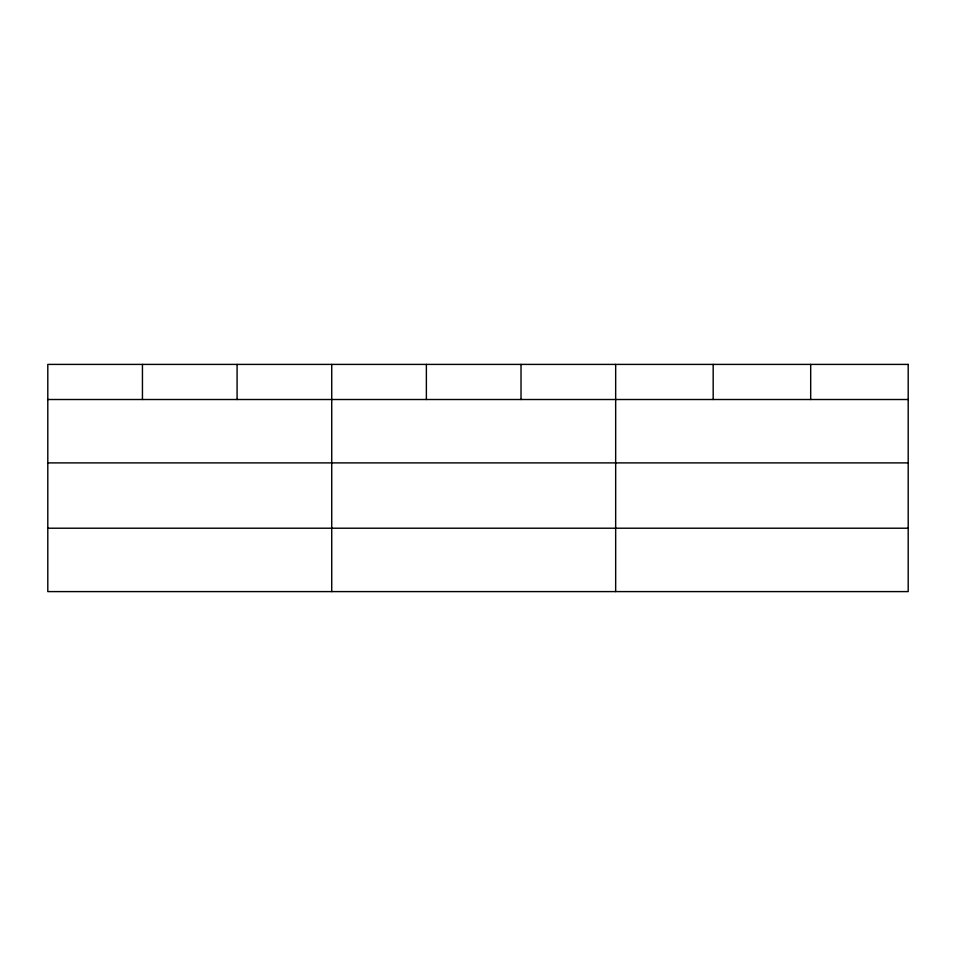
<?xml version="1.0" encoding="UTF-8"?>
<svg xmlns="http://www.w3.org/2000/svg" width="956" height="956" viewBox="0 0 956 956"><rect width="100%" height="100%" fill="white"/><g stroke="black" fill="none" stroke-linecap="round" stroke-linejoin="round"><path stroke-width="1.43" d="M47.8 399.512L908.2 399.512M47.8 462.895L908.2 462.895M47.8 528.214L908.2 528.214M810.688 364.403L810.688 399.512M713.176 364.403L713.176 399.512M615.664 364.403L615.664 591.597M521.02 364.403L521.02 399.512M426.376 364.403L426.376 399.512M331.732 364.403L331.732 591.597M237.088 364.403L237.088 399.512M142.444 364.403L142.444 399.512M908.2 364.403L47.8 364.403L47.8 591.597L908.2 591.597L908.2 364.403"/></g></svg>
